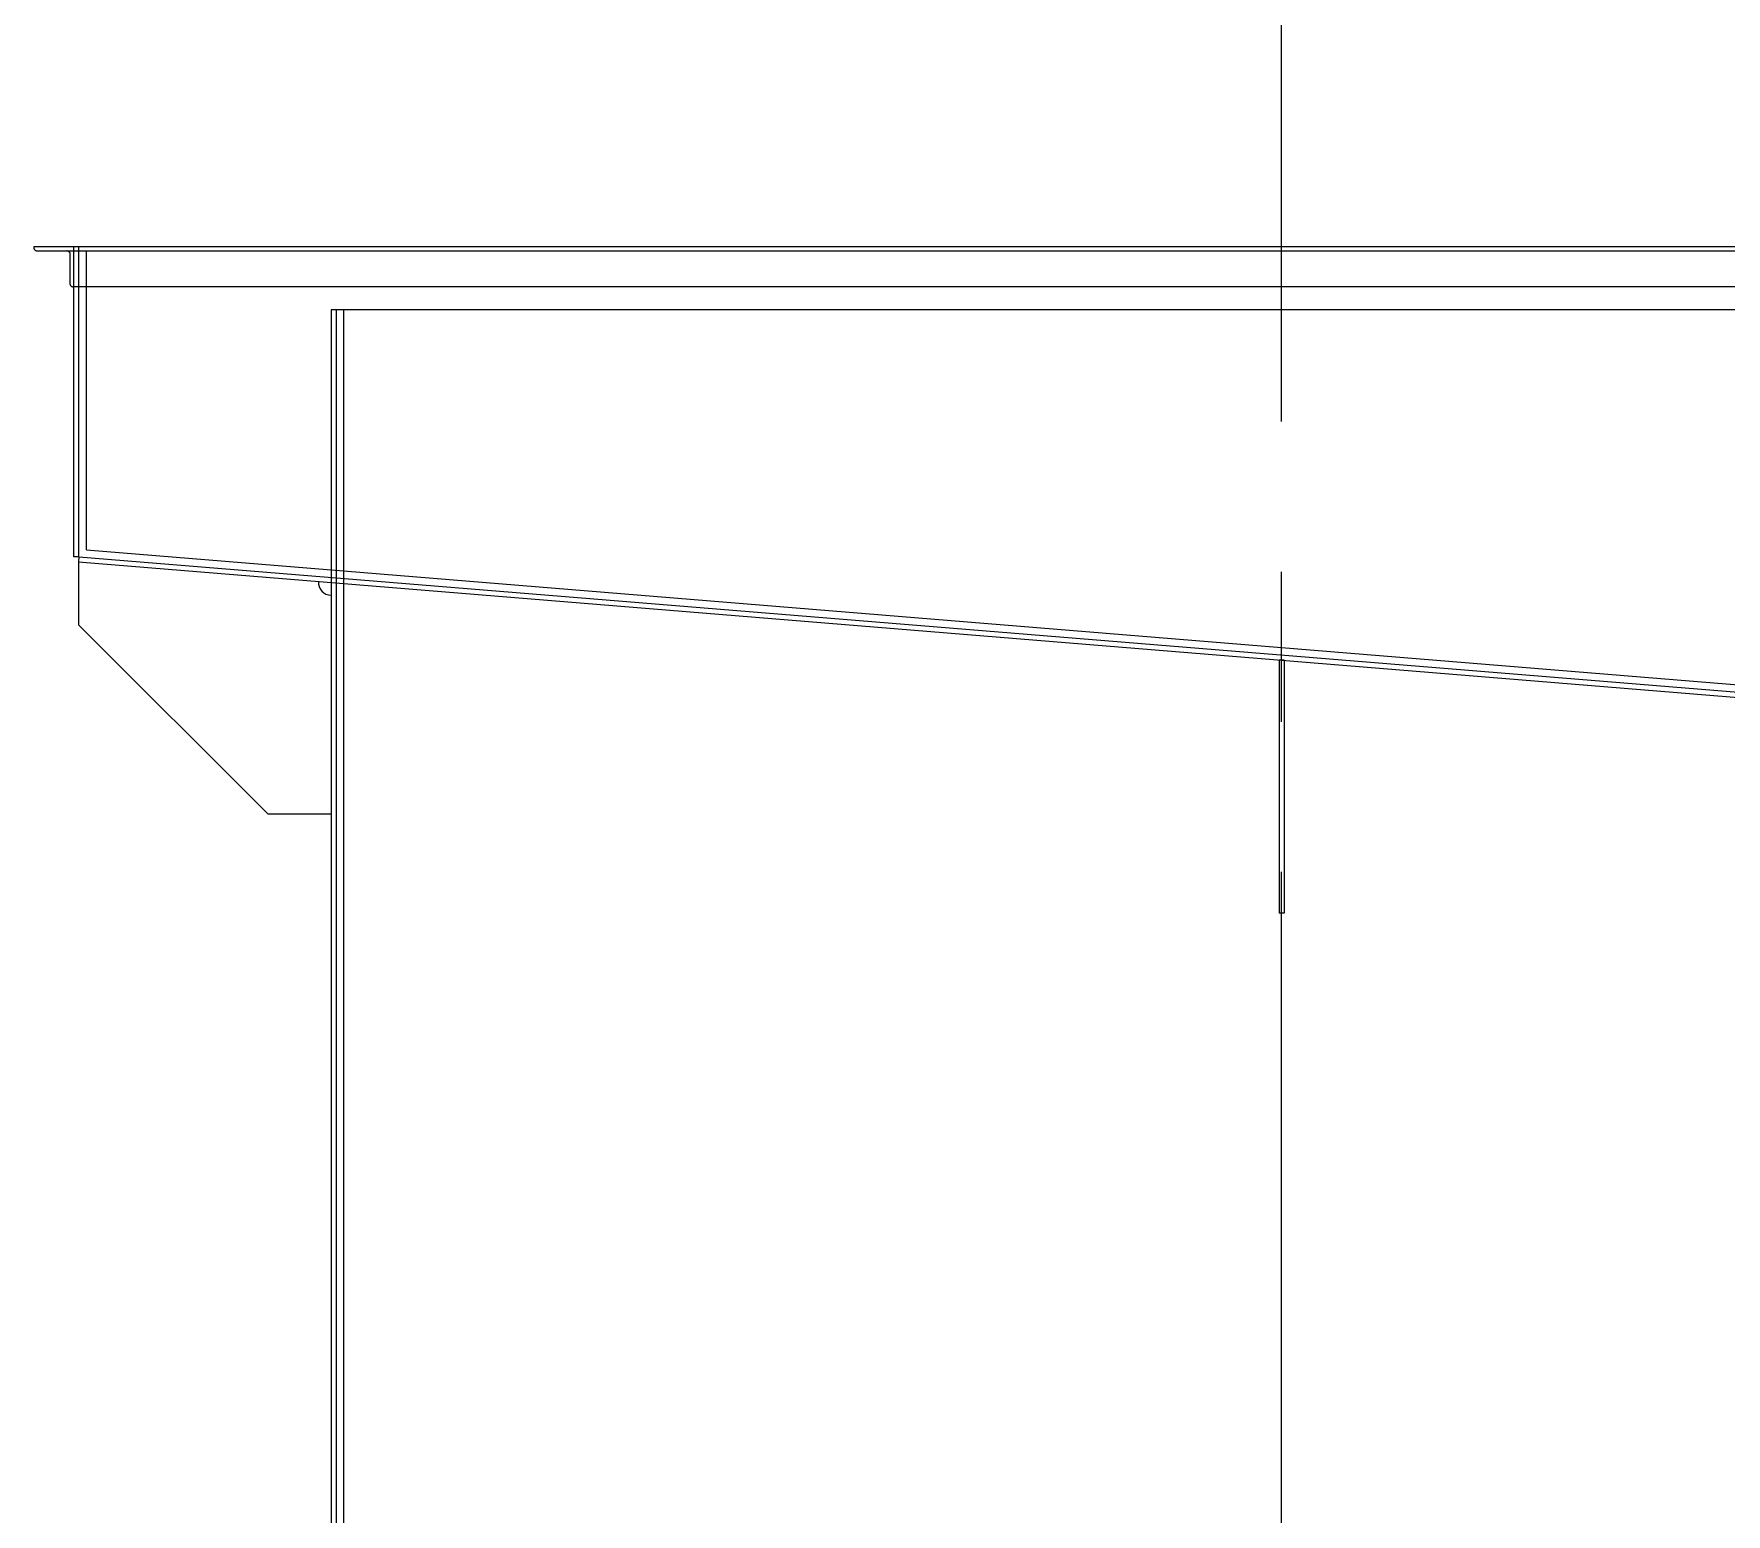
# Model space of a CAD drawing. Header units: metres. Extents: x 0 to 63075, y 0 to 44550.
# Drawn here: x 38346 to 41030, y 31427 to 33775 of the extents above; entities that cross this region are included whole.
import ezdxf

# ---------------------------------------------------------------- set-up
doc = ezdxf.new("R2010")
doc.units = ezdxf.units.M
doc.header["$LTSCALE"] = 75
doc.linetypes.add('CENTER2', pattern=[28.575, 19.05, -3.175, 3.175, -3.175])
for name, color, linetype in [('SC1', 7, 'CENTER2'), ('SDM', 7, 'Continuous'), ('SL1', 8, 'Continuous')]:
    doc.layers.add(name, color=color, linetype=linetype)

# ---------------------------------------------------------------- blocks, each defined once
blk = doc.blocks.new('A$C24fbfe94')
at = {"layer": 'SL1', "extrusion": (2.22045e-16, 1, -2.22045e-16)}
for p, q in [((8872.8, 4055), (4970.5, 4055)), ((5022.7, 4048.6), (9698.9, 4048.6)), ((9641.7, 3991.5), (5032.7, 3991.5)), ((5034, 3563.1), (5034, 3991.5)), ((5442, 3529.6), (5442, 1070.9))]:
    blk.add_line(p, q, dxfattribs=at)
at = {"layer": 'SL1', "ltscale": 100, "extrusion": (1.44194e-16, 1, -2.22045e-16)}
blk.add_line((5034, 3991.5), (5034, 4055), dxfattribs=at)
at = {"layer": 'SL1', "ltscale": 200, "extrusion": (2.22045e-16, 1, -2.22045e-16)}
for p, q in [((5042, 3563.1), (5042, 4055)), ((5054, 3574.2), (5054, 4047.1)), ((5442, 3955), (5442, 3529.6)), ((5450, 3955), (5450, 3528.9)), ((5462, 3955), (5462, 3528.9)), ((5442, 3529.6), (5442, 3055)), ((5450, 3528.9), (5450, 1075.8)), ((5462, 3528.9), (5462, 1081.7))]:
    blk.add_line(p, q, dxfattribs=at)
at = {"layer": 'SL1', "ltscale": 200}
for p, q in [((8458, 3955), (5442, 3955)), ((5042, 3563.1), (5034, 3563.1)), ((5042, 3563.1), (5034, 3563.1)), ((5042, 3563.1), (5041.4, 3555.1)), ((5042, 3563.1), (5041.4, 3555.1)), ((5041.4, 3555.1), (5041.4, 3455.1)), ((5342, 3155.1), (5041.4, 3455.1)), ((6946, 3398.9), (6946, 2997.9)), ((6954, 3398.9), (6946, 3398.9)), ((6954, 3398.9), (6954, 2997.9)), ((5442, 3155.1), (5342, 3155.1)), ((6954, 2997.9), (6946, 2997.9))]:
    blk.add_line(p, q, dxfattribs=at)
at = {"layer": 'SL1', "ltscale": 200, "extrusion": (0.003037, 0.999995, -2.22045e-16)}
for p, q in [((5054.1, 3574.1), (8850.1, 3264.1)), ((5041.4, 3555.1), (8813.3, 3247.1)), ((5042, 3563.1), (8813.9, 3255.1))]:
    blk.add_line(p, q, dxfattribs=at)
at = {"layer": 'SL1', "ltscale": 200}
blk.add_arc((5442, 3522.4), 20, 175.3311, 270, dxfattribs=at)
at = {"layer": 'SL1'}
blk.add_rational_spline([(4970.5, 4055), (4970.5, 4054.3), (4970.5, 4053.6), (4970.5, 4048.6), (4975.5, 4048.6), (4999.1, 4048.6), (5022.7, 4048.6), (5027.7, 4048.6), (5027.7, 4043.6), (5027.7, 4020.1), (5027.7, 3996.5), (5027.7, 3991.5), (5032.7, 3991.5)], [1, 1, 1, 0.707106781187, 1, 1, 1, 0.707106781187, 1, 1, 1, 0.707106781187, 1], degree=2, knots=[0, 0, 0, 1, 1, 2.570796, 2.570796, 3.570796, 3.570796, 5.141593, 5.141593, 6.141593, 6.141593, 7.712389, 7.712389, 7.712389], dxfattribs=at)

msp = doc.modelspace()

# ---------------------------------------------------------------- linework, layer by layer
at = {"layer": 'SC1'}
msp.add_line((40325, 26730.4), (40325, 40358.1), dxfattribs=at)

# ---------------------------------------------------------------- block references
at = {"layer": 'SDM'}
msp.add_blockref('A$C24fbfe94', (33375, 29382.2), dxfattribs=at)

doc.saveas('drawing.dxf')
